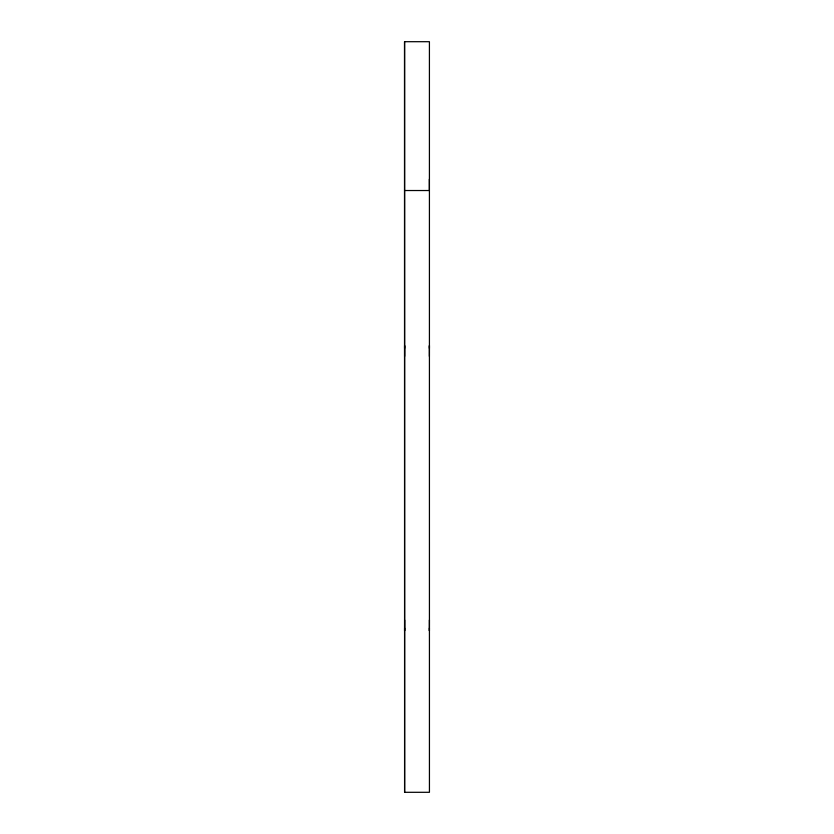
<?xml version="1.0" encoding="UTF-8"?>
<svg xmlns="http://www.w3.org/2000/svg" width="834" height="834" viewBox="0 0 834 834"><rect width="100%" height="100%" fill="white"/><g stroke="black" fill="none" stroke-linecap="round" stroke-linejoin="round"><path stroke-width="1.25" d="M404.563 190.527L404.563 41.7L429.416 41.7L429.437 792.3L404.584 792.3L404.563 190.527L429.364 190.527L429.364 179.206M404.615 620.016L404.594 630.817L404.605 628.075M404.605 356.358L404.605 345.557L404.594 348.31M429.385 356.358L429.406 345.557L429.406 348.31M429.416 620.016L429.395 630.817L429.395 628.075M404.563 41.7L404.636 792.3"/></g></svg>
